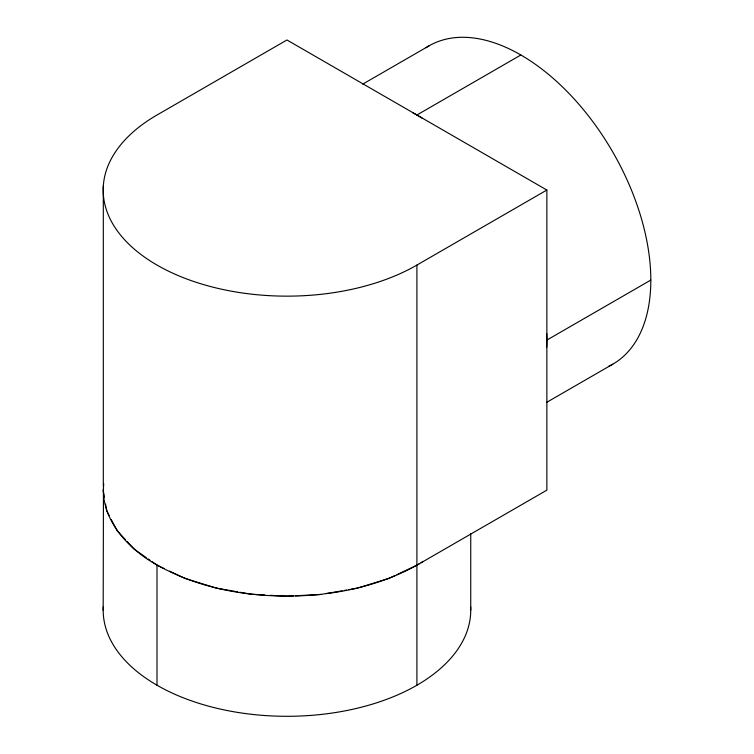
<?xml version="1.0" encoding="UTF-8"?>
<svg xmlns="http://www.w3.org/2000/svg" width="754" height="754" viewBox="0 0 754 754"><rect width="100%" height="100%" fill="white"/><g stroke="black" fill="none" stroke-linecap="round" stroke-linejoin="round"><path stroke-width="1.13" d="M103.175 610.193L103.458 488.517M342.08 590.844L321.129 594.406C261.77 600.061 198.754 591.815 147.661 559.364C122.902 542.739 100.32 515.491 103.741 483.936M362.731 84.137L428.979 45.89M416.905 115.013L520.873 54.985M546.857 190.036L286.954 39.981L157.002 115.013A183.778 106.107 0 0 0 157.002 265.069A183.778 106.107 0 0 0 416.905 265.069L546.857 190.036L546.857 490.147L416.905 565.18C388.998 580.637 357.924 589.713 326.331 593.596M546.857 340.092L650.825 280.073M546.509 402.457L612.757 364.201M394.917 575.604L389.064 578.375L357.283 588.177L348.829 589.656M397.009 574.605L416.905 565.18A183.778 106.107 0 0 0 419.007 563.945M344.333 590.448L346.586 590.052M293.278 595.905L286.954 596.254L270.413 595.311M295.596 595.783L321.129 594.406M264.729 594.991L251.101 594.218L239.819 592.239M237.557 591.843L216.624 588.177L184.853 578.375L169.537 571.117M151.837 561.541L157.002 565.18L164.24 568.601M146.304 557.649L134.146 549.101L127.021 541.4M148.152 558.95L149.989 560.241M125.494 539.751L117.162 530.759L111.309 519.6M109.151 515.5L106.71 510.854L105.56 504.134M103.175 490.147L104.391 497.244M470.741 533.7L470.741 610.193M416.905 265.069L416.905 685.226M157.002 565.18L157.002 685.226M103.307 186.068L103.307 486.179M412.674 112.648A183.778 106.107 60 0 1 422.56 118.416M546.735 333.494A183.778 106.107 60 0 1 546.707 347.349M426.038 47.7A183.778 106.107 60 0 1 613.256 152.864A183.778 106.107 60 0 1 608.676 366.359M423.117 561.419A183.778 106.107 0 0 1 421.081 562.691M470.637 606.734A183.778 106.107 0 0 1 286.954 716.3A183.778 106.107 0 0 1 103.279 606.734"/></g></svg>
